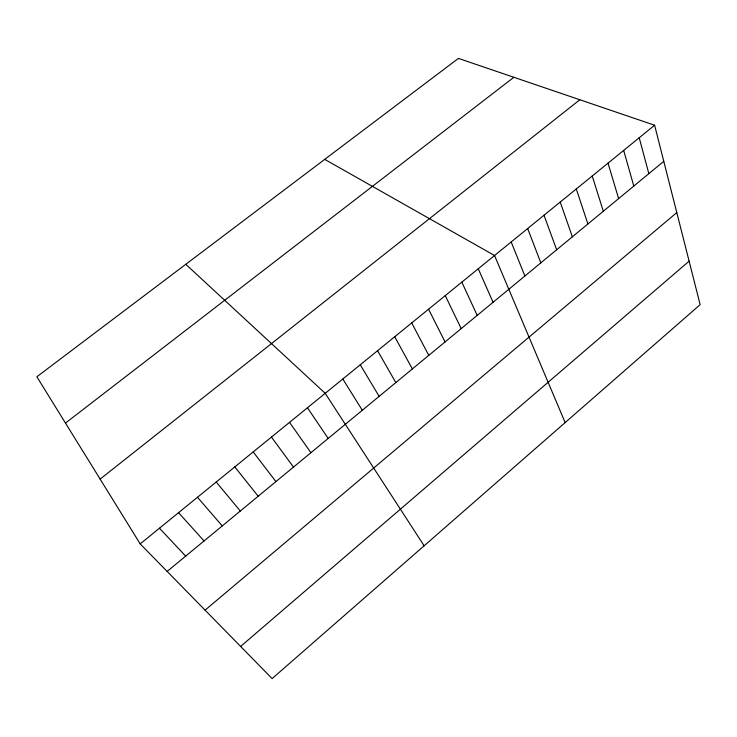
<?xml version="1.0" encoding="UTF-8"?>
<svg xmlns="http://www.w3.org/2000/svg" width="737" height="737" viewBox="0 0 737 737"><rect width="100%" height="100%" fill="white"/><g stroke="black" fill="none" stroke-linecap="round" stroke-linejoin="round"><path stroke-width="1.11" d="M240.621 646.441L689.113 261.156M205.079 610.153L676.787 212.588M167.152 571.424L663.779 161.32M140.196 543.897L654.613 125.226L700.15 304.639L272.119 678.602L140.196 543.897L36.85 376.782L458.423 58.398L654.613 125.226M100.131 479.105L579.835 99.753M65.482 423.075L513.864 77.284M324.722 159.367L494.545 255.509L565.15 422.587M185.788 264.297L325.21 393.318L424.134 545.785M159.468 528.217L185.687 556.122M178.557 512.676L204.057 540.949M197.479 497.282L222.261 525.923M216.227 482.026L240.299 511.017M234.799 466.908L258.19 496.25M253.206 451.919L275.914 481.611M271.456 437.078L293.492 467.092M289.53 422.356L310.913 452.702M307.449 407.773L328.186 438.441M342.816 378.993L362.291 410.279M360.264 364.787L379.131 396.377M377.565 350.711L395.815 382.595M394.71 336.754L412.37 368.924M411.707 322.917L428.777 355.372M428.565 309.208L445.056 341.931M445.268 295.611L461.196 328.61M461.832 282.124L477.198 315.39M478.258 268.756L493.071 302.281M511.174 241.966L524.901 275.997M527.664 228.544L540.847 262.833M544.017 215.241L556.665 249.769M560.221 202.049L572.354 236.817M576.288 188.976L587.905 223.974M592.216 176.005L603.327 211.233M608.016 163.144L618.629 198.603M623.677 150.403L633.802 186.074M639.209 137.755L648.846 173.646"/></g></svg>
